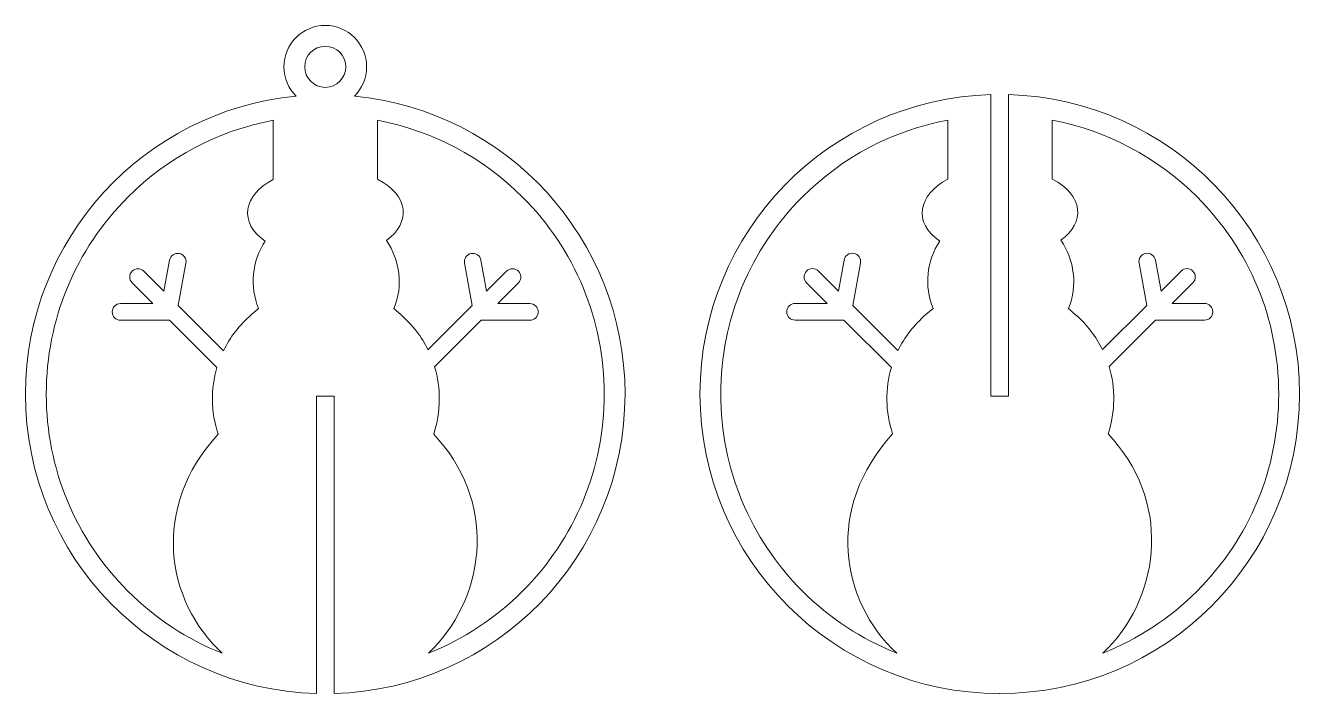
# Model space of a CAD drawing. Header units: inches. Extents: x 446 to 662, y -114 to -1.
import ezdxf

# ---------------------------------------------------------------- set-up
doc = ezdxf.new("R2010")
doc.units = ezdxf.units.IN
doc.header["$MEASUREMENT"] = 0
doc.layers.add('_U+0421_U+043B_U+043E_U+0439 1', color=7, linetype='Continuous')

msp = doc.modelspace()

# ---------------------------------------------------------------- linework, layer by layer
at = {"layer": '_U+0421_U+043B_U+043E_U+0439 1', "color": 1, "lineweight": 5, "true_color": 0xff0000}
for points, knots in [([(501.67, -12.96), (502.94, -11.7), (503.72, -9.94), (503.72, -8.01), (503.72, -4.13), (500.58, -0.99), (496.71, -0.99), (492.84, -0.99), (489.7, -4.13), (489.7, -8.01), (489.7, -9.94), (490.49, -11.7), (491.76, -12.96), (466.03, -15.46), (445.91, -37.14), (445.91, -63.52), (445.91, -91.08), (467.85, -113.51), (495.21, -114.3), (495.21, -114.3), (495.21, -63.87), (495.21, -63.87), (495.21, -63.87), (498.21, -63.87), (498.21, -63.87), (498.21, -63.87), (498.21, -114.3), (498.21, -114.3), (525.57, -113.51), (547.51, -91.08), (547.51, -63.52), (547.51, -37.14), (527.4, -15.46), (501.67, -12.96)], [0, 0, 0, 0, 1, 1, 1, 2, 2, 2, 3, 3, 3, 4, 4, 4, 5, 5, 5, 6, 6, 6, 7, 7, 7, 8, 8, 8, 9, 9, 9, 10, 10, 10, 11, 11, 11, 11]), ([(496.71, -11.49), (494.79, -11.49), (493.23, -9.93), (493.23, -8.01), (493.23, -6.08), (494.79, -4.52), (496.71, -4.52), (498.63, -4.52), (500.19, -6.08), (500.19, -8.01), (500.19, -9.93), (498.63, -11.49), (496.71, -11.49)], [0, 0, 0, 0, 1, 1, 1, 2, 2, 2, 3, 3, 3, 4, 4, 4, 4]), ([(612.51, -12.72), (612.51, -12.72), (612.51, -63.85), (612.51, -63.85), (612.51, -63.85), (609.51, -63.85), (609.51, -63.85), (609.51, -63.85), (609.51, -12.72), (609.51, -12.72), (582.15, -13.52), (560.21, -35.95), (560.21, -63.5), (560.21, -91.54), (582.93, -114.28), (610.97, -114.3), (610.98, -114.3), (610.99, -114.3), (611, -114.3), (611, -114.3), (611, -114.3), (611, -114.3), (611.01, -114.3), (611.01, -114.3), (611.01, -114.3), (639.07, -114.3), (661.81, -91.56), (661.81, -63.5), (661.81, -35.95), (639.87, -13.52), (612.51, -12.72)], [0, 0, 0, 0, 1, 1, 1, 2, 2, 2, 3, 3, 3, 4, 4, 4, 5, 5, 5, 6, 6, 6, 7, 7, 7, 8, 8, 8, 9, 9, 9, 10, 10, 10, 10]), ([(487.91, -17.2), (487.91, -17.2), (487.91, -27.1), (487.91, -27.1), (482.86, -29.71), (481.95, -34.5), (486.54, -37.57), (484.29, -40.98), (483.87, -45.23), (485.41, -49), (485.41, -49), (484.18, -50.07), (484.18, -50.07), (482.15, -51.82), (480.57, -53.89), (479.46, -56.15), (479.46, -56.15), (471.81, -48.5), (471.81, -48.5), (471.81, -48.5), (473.11, -41.31), (473.11, -41.31), (473.25, -40.55), (472.74, -39.81), (471.97, -39.67), (471.2, -39.54), (470.47, -40.05), (470.33, -40.81), (470.33, -40.81), (469.38, -46.07), (469.38, -46.07), (469.38, -46.07), (465.97, -42.67), (465.97, -42.67), (465.42, -42.12), (464.53, -42.12), (463.98, -42.67), (463.43, -43.22), (463.43, -44.11), (463.98, -44.66), (463.98, -44.66), (467.48, -48.17), (467.48, -48.17), (467.48, -48.17), (462.02, -48.17), (462.02, -48.17), (461.24, -48.17), (460.61, -48.8), (460.61, -49.58), (460.61, -50.36), (461.24, -50.99), (462.02, -50.99), (462.02, -50.99), (470.18, -50.99), (470.18, -50.99), (470.22, -50.99), (470.26, -50.98), (470.3, -50.98), (470.3, -50.98), (478.34, -59.03), (478.34, -59.03), (477.28, -62.6), (477.31, -66.5), (478.56, -70.31), (467.07, -82.81), (469.71, -98.61), (479.25, -107.48), (473.34, -105.13), (467.92, -101.58), (463.28, -96.95), (454.36, -88.02), (449.44, -76.15), (449.44, -63.52), (449.44, -50.9), (454.36, -39.03), (463.28, -30.1), (470.1, -23.28), (478.64, -18.8), (487.92, -17.07), (487.92, -17.11), (487.91, -17.15), (487.91, -17.2)], [0, 0, 0, 0, 1, 1, 1, 2, 2, 2, 3, 3, 3, 4, 4, 4, 5, 5, 5, 6, 6, 6, 7, 7, 7, 8, 8, 8, 9, 9, 9, 10, 10, 10, 11, 11, 11, 12, 12, 12, 13, 13, 13, 14, 14, 14, 15, 15, 15, 16, 16, 16, 17, 17, 17, 18, 18, 18, 19, 19, 19, 20, 20, 20, 21, 21, 21, 22, 22, 22, 23, 23, 23, 24, 24, 24, 25, 25, 25, 26, 26, 26, 27, 27, 27, 27]), ([(530.14, -96.95), (525.51, -101.58), (520.09, -105.12), (514.19, -107.47), (523.65, -98.56), (525.96, -82.77), (515.96, -71.3), (515.96, -71.3), (515.09, -70.29), (515.09, -70.29), (516.32, -66.46), (516.33, -62.5), (515.24, -58.87), (515.24, -58.87), (523.13, -50.98), (523.13, -50.98), (523.17, -50.98), (523.2, -50.99), (523.24, -50.99), (523.24, -50.99), (531.4, -50.99), (531.4, -50.99), (532.18, -50.99), (532.81, -50.36), (532.81, -49.58), (532.81, -48.8), (532.18, -48.17), (531.4, -48.17), (531.4, -48.17), (525.94, -48.17), (525.94, -48.17), (525.94, -48.17), (529.44, -44.66), (529.44, -44.66), (529.99, -44.11), (529.99, -43.22), (529.44, -42.67), (528.89, -42.12), (528, -42.12), (527.45, -42.67), (527.45, -42.67), (524.04, -46.07), (524.04, -46.07), (524.04, -46.07), (523.09, -40.81), (523.09, -40.81), (522.95, -40.05), (522.22, -39.54), (521.45, -39.67), (520.69, -39.81), (520.18, -40.55), (520.32, -41.31), (520.32, -41.31), (521.61, -48.5), (521.61, -48.5), (521.61, -48.5), (514.12, -56), (514.12, -56), (513.03, -53.79), (511.51, -51.78), (509.56, -50.07), (509.56, -50.07), (508.36, -49.02), (508.36, -49.02), (509.96, -45.09), (509.36, -40.87), (507.08, -37.44), (511.2, -34.48), (510.96, -29.78), (505.59, -27.09), (505.59, -27.09), (505.59, -17.2), (505.59, -17.2), (505.59, -17.16), (505.58, -17.12), (505.58, -17.08), (514.83, -18.83), (523.34, -23.3), (530.14, -30.1), (539.07, -39.03), (543.98, -50.9), (543.98, -63.52), (543.98, -76.15), (539.07, -88.02), (530.14, -96.95)], [0, 0, 0, 0, 1, 1, 1, 2, 2, 2, 3, 3, 3, 4, 4, 4, 5, 5, 5, 6, 6, 6, 7, 7, 7, 8, 8, 8, 9, 9, 9, 10, 10, 10, 11, 11, 11, 12, 12, 12, 13, 13, 13, 14, 14, 14, 15, 15, 15, 16, 16, 16, 17, 17, 17, 18, 18, 18, 19, 19, 19, 20, 20, 20, 21, 21, 21, 22, 22, 22, 23, 23, 23, 24, 24, 24, 25, 25, 25, 26, 26, 26, 27, 27, 27, 28, 28, 28, 28]), ([(602.21, -17.17), (602.21, -17.17), (602.21, -27.08), (602.21, -27.08), (597.16, -29.69), (596.25, -34.47), (600.84, -37.55), (598.59, -40.96), (598.17, -45.2), (599.71, -48.97), (599.71, -48.97), (598.48, -50.04), (598.48, -50.04), (596.45, -51.8), (594.87, -53.87), (593.76, -56.13), (593.76, -56.13), (586.11, -48.48), (586.11, -48.48), (586.11, -48.48), (587.41, -41.29), (587.41, -41.29), (587.55, -40.52), (587.04, -39.79), (586.27, -39.65), (585.5, -39.51), (584.77, -40.02), (584.63, -40.79), (584.63, -40.79), (583.68, -46.05), (583.68, -46.05), (583.68, -46.05), (580.27, -42.64), (580.27, -42.64), (579.72, -42.09), (578.83, -42.09), (578.28, -42.64), (577.73, -43.2), (577.73, -44.09), (578.28, -44.64), (578.28, -44.64), (581.78, -48.14), (581.78, -48.14), (581.78, -48.14), (576.32, -48.14), (576.32, -48.14), (575.54, -48.14), (574.91, -48.78), (574.91, -49.56), (574.91, -50.33), (575.54, -50.97), (576.32, -50.97), (576.32, -50.97), (584.48, -50.97), (584.48, -50.97), (584.52, -50.97), (584.56, -50.96), (584.6, -50.96), (584.6, -50.96), (592.64, -59), (592.64, -59), (591.58, -62.58), (591.61, -66.47), (592.86, -70.28), (581.37, -82.79), (584.01, -98.59), (593.55, -107.45), (587.64, -105.11), (582.22, -101.56), (577.58, -96.93), (568.66, -88), (563.74, -76.13), (563.74, -63.5), (563.74, -50.87), (568.66, -39), (577.58, -30.07), (584.4, -23.25), (592.94, -18.78), (602.22, -17.04), (602.22, -17.09), (602.21, -17.13), (602.21, -17.17)], [0, 0, 0, 0, 1, 1, 1, 2, 2, 2, 3, 3, 3, 4, 4, 4, 5, 5, 5, 6, 6, 6, 7, 7, 7, 8, 8, 8, 9, 9, 9, 10, 10, 10, 11, 11, 11, 12, 12, 12, 13, 13, 13, 14, 14, 14, 15, 15, 15, 16, 16, 16, 17, 17, 17, 18, 18, 18, 19, 19, 19, 20, 20, 20, 21, 21, 21, 22, 22, 22, 23, 23, 23, 24, 24, 24, 25, 25, 25, 26, 26, 26, 27, 27, 27, 27]), ([(644.44, -96.93), (639.81, -101.55), (634.39, -105.1), (628.49, -107.45), (637.95, -98.53), (640.26, -82.75), (630.26, -71.27), (630.26, -71.27), (629.39, -70.27), (629.39, -70.27), (630.62, -66.43), (630.63, -62.47), (629.54, -58.84), (629.54, -58.84), (637.43, -50.96), (637.43, -50.96), (637.46, -50.96), (637.5, -50.97), (637.54, -50.97), (637.54, -50.97), (645.7, -50.97), (645.7, -50.97), (646.48, -50.97), (647.11, -50.33), (647.11, -49.56), (647.11, -48.78), (646.48, -48.14), (645.7, -48.14), (645.7, -48.14), (640.24, -48.14), (640.24, -48.14), (640.24, -48.14), (643.74, -44.64), (643.74, -44.64), (644.29, -44.09), (644.29, -43.2), (643.74, -42.64), (643.19, -42.09), (642.3, -42.09), (641.75, -42.64), (641.75, -42.64), (638.34, -46.05), (638.34, -46.05), (638.34, -46.05), (637.39, -40.79), (637.39, -40.79), (637.25, -40.02), (636.52, -39.51), (635.75, -39.65), (634.99, -39.79), (634.48, -40.52), (634.62, -41.29), (634.62, -41.29), (635.91, -48.48), (635.91, -48.48), (635.91, -48.48), (628.42, -55.97), (628.42, -55.97), (627.33, -53.77), (625.81, -51.75), (623.86, -50.05), (623.86, -50.05), (622.66, -49), (622.66, -49), (624.26, -45.06), (623.66, -40.85), (621.38, -37.42), (625.5, -34.45), (625.26, -29.76), (619.89, -27.06), (619.89, -27.06), (619.89, -17.17), (619.89, -17.17), (619.89, -17.13), (619.88, -17.1), (619.88, -17.06), (629.13, -18.8), (637.64, -23.27), (644.44, -30.07), (653.37, -39), (658.28, -50.87), (658.28, -63.5), (658.28, -76.13), (653.37, -88), (644.44, -96.93)], [0, 0, 0, 0, 1, 1, 1, 2, 2, 2, 3, 3, 3, 4, 4, 4, 5, 5, 5, 6, 6, 6, 7, 7, 7, 8, 8, 8, 9, 9, 9, 10, 10, 10, 11, 11, 11, 12, 12, 12, 13, 13, 13, 14, 14, 14, 15, 15, 15, 16, 16, 16, 17, 17, 17, 18, 18, 18, 19, 19, 19, 20, 20, 20, 21, 21, 21, 22, 22, 22, 23, 23, 23, 24, 24, 24, 25, 25, 25, 26, 26, 26, 27, 27, 27, 28, 28, 28, 28])]:
    msp.add_open_spline(points, degree=3, knots=knots, dxfattribs=at)

doc.saveas('drawing.dxf')
